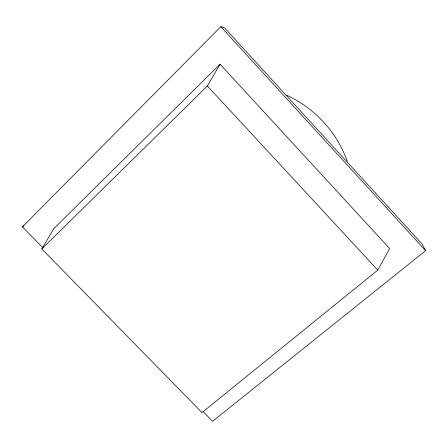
<?xml version="1.0" encoding="UTF-8"?>
<svg xmlns="http://www.w3.org/2000/svg" width="448" height="448" viewBox="0 0 448 448"><rect width="100%" height="100%" fill="white"/><g stroke="black" fill="none" stroke-linecap="round" stroke-linejoin="round"><path stroke-width="0.67" d="M377.77 270.105L389.642 248.539L220.046 64.198L53.726 228.71L41.815 248.92L201.981 412.591L377.77 270.105L207.385 85.977L220.046 64.198M42.935 247.856L22.4 226.862L220.825 26.69L224.375 27.681L422.038 243.97L425.6 250.662L212.61 421.31L202.832 411.309M41.815 248.92L207.385 85.977M22.4 226.862L24.175 225.837M220.825 26.69L425.6 250.662M286.703 95.211A114.055 110.964 29.7 0 1 347.29 161.302"/></g></svg>
